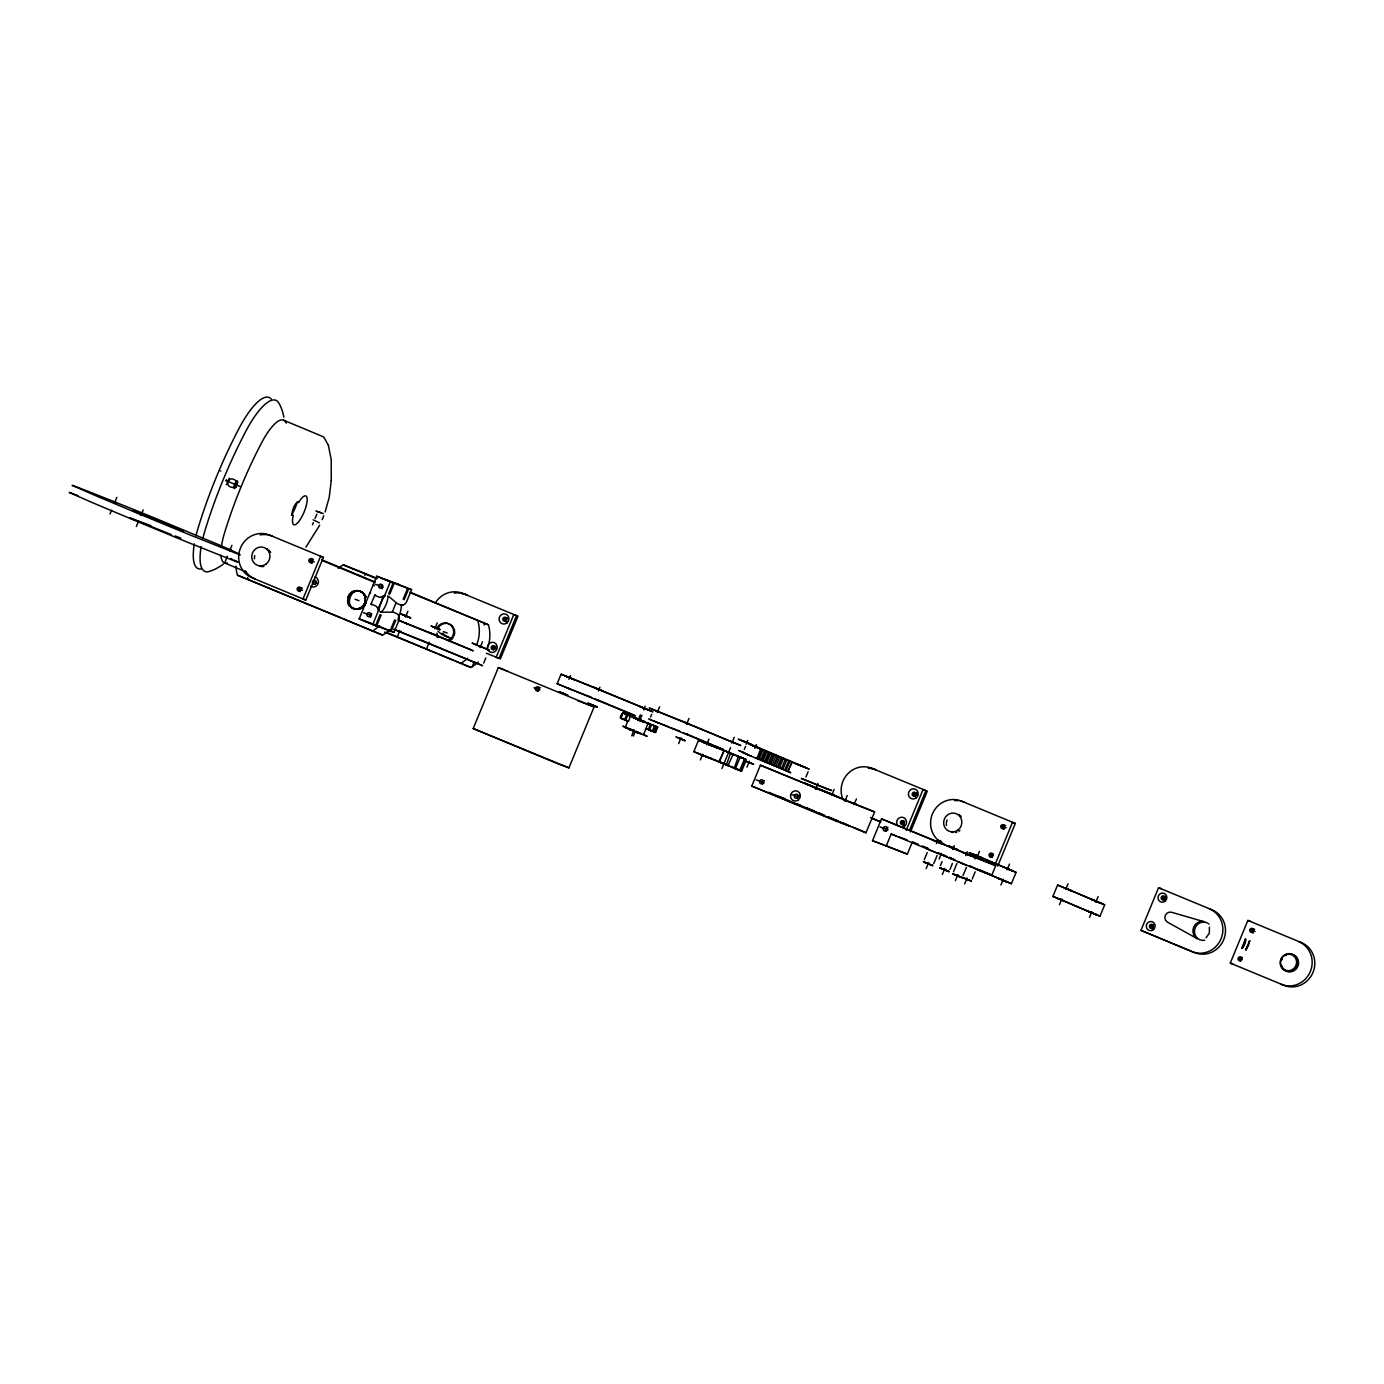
<?xml version="1.0" encoding="UTF-8"?>
<svg xmlns="http://www.w3.org/2000/svg" width="1384" height="1384" viewBox="0 0 1384 1384"><rect width="100%" height="100%" fill="white"/><g stroke="black" fill="none" stroke-linecap="round" stroke-linejoin="round"><path stroke-width="1.5" d="M331.26 480.456L331.243 459.851L328.354 445.129M331.26 480.369L329.254 497.254L325.136 511.959M946.293 823.186L947.037 819.985M254.639 555.52L254.448 558.807M366.103 602.144L365.307 604.272A9.238 8.823 -69.9 0 0 366.154 601.936M323.718 515.799L322.178 519.623M110.011 513.983L111.533 510.281M114.578 502.911L116.861 497.375M136.341 526.508L138.625 520.972M140.909 515.436L143.192 509.9M225.073 561.904L227.357 556.368M229.64 550.832L231.924 545.313M312.455 524.796L313.338 522.65M315.102 518.377L316.867 514.121M305.812 600.068L323.406 557.371L269.655 535.124A23.078 22.058 -69.9 0 0 240.487 547.977A23.078 22.058 -69.9 0 0 252.061 577.803L305.812 600.068L302.975 599.03L320.569 556.333L323.406 557.371M347.782 600.033L350.809 592.681M364.943 575.415L365.67 573.651L376.777 578.27M365.151 621.278L376.621 626L380.911 615.586A5.19 4.965 -69.9 0 0 381.084 615.084L380.046 614.704L375.548 625.62L359.148 618.925L376.742 576.246L398.004 584.031M371.431 604.808A5.38 1.592 -67.4 0 1 371.12 604.029L374.718 595.276A5.38 1.592 -67.4 0 1 375.514 594.912M376.742 576.246L393.142 582.941L388.696 593.736L389.683 594.22A5.19 4.965 -69.9 0 0 389.925 593.736L394.215 583.321L407.675 588.252L403.384 598.667A5.19 4.965 -69.9 0 1 403.159 599.151L404.249 599.549M387.728 595.881A9.238 2.716 -67.4 0 1 385.634 605.535A9.238 2.716 -67.4 0 1 380.323 612.143L391.585 612.195A5.38 1.592 -67.4 0 0 392.381 611.832L395.98 603.061A5.38 1.592 -67.4 0 0 395.668 602.299L388.714 596.348M395.599 620.534L391.153 631.329L393.99 632.367L398.973 620.222A5.622 5.38 -69.9 0 0 399.319 617.939A5.692 5.432 -69.9 0 0 398.851 615.966A5.605 5.346 -69.9 0 0 398.038 614.669M404.284 599.445L408.747 588.65L411.567 589.688L406.567 601.832A5.622 5.38 -69.9 0 1 403.505 604.756M397.519 636.38L399.924 630.585M405.46 617.126L407.882 611.261M426.86 648.093L429.248 642.28M434.801 628.82L437.223 622.956M484.089 625.049L484.815 623.284L488.431 624.789A35.915 34.323 -69.9 0 1 487.064 649.217L489.054 650.065M472.117 666.95L473.709 663.074M480.092 647.608L482.48 641.813M483.691 663.109L485.836 657.884M556.593 763.259L473.207 728.538L498.327 667.59L503.43 669.475M565.329 687.121L557.164 683.679L561.074 674.198L599.116 689.37M568.98 679.319L570.537 675.548M598.372 690.979L599.912 687.208M557.458 763.605L568.928 767.861L594.099 706.913L498.327 667.59M627.367 714.715C622.713 706.964 617.662 723.538 621.935 714.455M622.679 718.971L620.655 718.123L622.8 712.898L629.928 715.874L626.952 714.369M621.087 718.313L622.8 712.898M627.731 721.081L624.738 719.905L626.641 714.507M633.093 730.89L625.17 727.569L627.488 721.86M630.36 716.116L628.509 721.462L620.655 718.123M631.727 735.804L634.08 730.112M637.989 720.631L640.325 714.94M643.56 709.871L645.1 706.117M633.353 736.046L634.91 732.257M639.598 720.874L641.951 715.182M650.584 716.998L651.656 714.386M633.751 731.011C634.426 730.752 633.111 731.686 643.525 734.817L647.971 723.399L644.408 722.258M651.535 724.87L650.342 724.386L648.196 729.61L649.373 730.077L651.535 724.87L648.525 723.624M657.262 712.535L659.649 706.74M657.694 727.188L651.518 724.611L657.694 727.188L655.635 732.465L650.238 730.268L653.456 731.444L655.601 726.237L654.494 725.804M654.649 725.856C660.601 726.859 649.079 738.969 655.566 726.341M678.627 743.571L681.049 737.707M686.602 724.23L688.99 718.434M695.616 752.498L693.817 751.685L698.487 740.284L711.428 745.388M700.373 759.92L702.726 754.228M706.636 744.748L708.989 739.056M718.867 761.944L723.988 750.733L719.299 762.117L707.916 757.584M731.859 743.087L734.247 737.291M721.946 768.518L730.544 747.637M732.897 767.255L726.341 765.023L730.423 753.38M731.825 767.22L727.984 765.611L733.036 754.453M738.381 756.529L734.247 768.241L735.423 768.708L740.111 757.325L737.257 756.166M746.166 744.246L747.723 740.475M744.246 749.557L745.543 746.391M737.205 769.175L735.544 768.501L740.405 770.663L745.094 759.28L743.243 758.328L746.287 759.66L741.686 771.096L739.783 770.421L744.471 759.038L736.599 755.56L738.226 756.183M746.979 767.134L749.401 761.269M754.851 748.329L756.408 744.557M756.806 758.536L760.716 749.055L788.69 760.664L784.693 770.144L751.823 756.442M757.827 758.934L761.736 749.453M759.003 759.453L762.913 749.955M760.681 760.145L764.591 750.647M761.875 760.594L765.784 751.114M751.789 786.06L760.387 765.196L874.636 811.924L865.934 832.787L751.789 786.06L837.493 821.75M762.895 761.044L766.805 751.564M764.556 761.736L768.466 752.256M765.906 762.273L769.815 752.775M766.753 762.653L770.663 753.156M768.397 763.328L772.307 753.847M769.885 763.916L773.794 754.436M770.559 764.227L774.469 754.747M772.168 764.902L776.078 755.404M773.794 765.542L777.704 756.062M774.279 765.767L778.189 756.287M775.853 766.425L779.763 756.944M777.6 767.134L781.51 757.654M777.894 767.29L781.804 757.792M779.417 767.93L783.327 758.432M781.372 768.743L785.282 759.262M782.825 769.348L786.735 759.868M789.399 768.38L788.101 771.545L786.06 770.715L789.97 761.235L788.69 760.664M788.482 771.718L790.818 772.739L787.825 771.459L792.011 762.065L790.056 766.805M805.955 776.943L808.118 771.736M815.539 789.416L817.979 783.5M831.697 795.333L834.137 789.416M844.88 801.198L847.233 795.506M854.101 804.571L856.454 798.897M918.37 844.292L912.419 841.818L907.35 854.153L872.508 840.711L881.504 818.878L995.753 865.606L991.844 875.12L989.56 874.031M886.089 846.351L891.158 834.033L896.486 835.971M906.226 830.331L923.024 789.589L925.861 790.627L909.876 829.431M910.482 831.888L927.28 791.146L872.11 768.38A23.078 22.058 -69.9 0 0 847.7 773.881A23.078 22.058 -69.9 0 0 842.856 799.225M924.252 859.741L927.211 852.544M926.156 868.564L928.647 862.543M936.466 843.565L938.041 839.725M933.733 863.651L937.124 855.433M939.13 859.032L941.466 853.34M940.411 865.657L942.106 861.557M942.314 874.48L944.805 868.46M952.624 849.499L954.199 845.659M949.891 869.567L952.434 863.408M953.507 871.747L956.898 863.529M955.427 880.587L957.901 874.55M965.738 855.572L967.329 851.731M962.987 875.657L966.378 867.439M964.648 883.961L967.105 877.94M974.959 858.962L976.533 855.104M977.139 857.042L979.491 851.35M972.208 879.03L975.166 871.851M994.871 865.052L1012.465 822.373L1015.302 823.411L997.708 866.09M1000.926 884.964L1003.262 879.273M1007.171 869.792L1009.524 864.1M1011.306 883.719L1003.314 880.328L1011.358 883.736L1016.115 872.37L1008.625 869.204M1091.578 912.8L1052.895 896.434L1057.584 885.033L1065.749 888.338M1059.469 904.686L1061.822 898.994M1065.732 889.497L1068.067 883.805M1089.519 917.436L1091.855 911.745M1095.765 902.264L1098.118 896.572M1099.986 916.191L1104.691 904.825L1094.848 900.828M1209.495 908.907A23.078 22.058 -69.9 0 1 1221.069 938.733A23.078 22.058 -69.9 0 1 1191.901 951.604L1140.97 930.377L1158.564 887.698L1161.193 888.666M1247.866 920.429L1301.41 942.591A23.078 22.058 -69.9 0 1 1311.876 951.984L1312.309 952.78A23.078 22.058 -69.9 0 1 1308.849 979.094A23.078 22.058 -69.9 0 1 1283.816 985.287L1230.272 963.108L1247.866 920.429L1250.496 921.381M1242.503 947.988L1245.6 938.802L1241.604 948.507L1242.503 947.988A5.38 1.592 -67.4 0 0 1245.877 939.805L1245.877 939.805M1245.894 949.389L1249.89 940.584L1245.894 950.289L1245.894 949.389A5.38 1.592 -67.4 0 0 1249.077 942.885M319.652 525.245L305.95 547.095M363.283 606.919L361.483 608.233M1206.018 937.798L1209.322 933.283L1209.426 927.176M320.655 512.634L315.881 511.077M323.216 513.568L316.677 511.284M1249.268 941.224L1249.337 941.189A5.38 1.592 -67.4 0 1 1249.25 941.829M360.636 608.631C340.568 614.375 350.827 579.273 364.701 594.566M630.672 716.255L632.384 717.293M625.153 727.552L625.758 727.482M626.052 727.361L622.869 726.185L624.547 726.963M970.859 855.364L977.018 857.838M955.202 874.792L952.676 873.823L957.728 875.864M635.014 717.863L638.266 719.144M638.007 719.455L643.698 721.964M703.868 742.447L702.051 741.755L707.38 744.073M711.999 745.855L707.881 744.229M631.45 729.766L627.661 728.019M718.919 761.719L715.874 760.248M557.164 683.679L562.925 686.118M874.532 811.924L845.105 800.471M995.719 865.64L966.205 854.17M991.74 875.103L975.876 869.169M644.269 708.366L652.729 711.791M631.813 714.248L635.464 715.874L565.572 687.225M631.969 716.428L640.342 719.801M720.631 748.917L724.299 750.422M568.928 767.861L473.207 728.538M489.002 650.048L472.048 643.041L482.411 647.314L480.058 646.484M738.381 756.235L733.624 754.297M693.817 751.668L712.085 758.847M1052.913 896.417L1055.352 897.351M624.495 719.732L626.035 720.216M401.204 614.046L410.65 617.939L406.342 616.139M675.842 736.876L677.814 737.741M240.176 554.949L188.518 534.345A175.318 2.145 22.4 0 1 94.285 495.091L72.124 485.351L78.957 487.791A175.335 2.145 22.4 0 1 151.635 516.786L218.62 544.691A175.335 2.145 22.4 0 1 239.553 554.206M740.751 757.446L743.502 758.432M736.184 768.795L738.087 769.521M938.075 842.268L932.401 839.984L941.881 843.894M947.313 870.968L949.043 871.626L943.49 869.36L949.026 871.626M1016.064 872.352L1007.933 869.066M977.796 869.515C973.731 867.526 978.747 870 976.689 869.014M652.694 711.757L644.771 708.435M710.978 745.094L719.767 748.623M706.29 756.477L707.414 756.91M641.917 721.202L643.352 721.721L640.861 720.649M705.044 756.356L707.311 757.238L701.48 754.764M740.821 757.463L739.091 756.806M674.354 729.057L670.79 727.724M589.722 703.972L587.75 703.107L597.196 707.016L591.072 704.543M746.737 761.425L745.37 760.975L748.398 762.152M963.299 863.841L967.191 865.381M930.256 864.619L932.885 865.709L925.792 862.716M941.95 868.65L943.957 869.498L939.892 867.889L942.089 868.823M814.692 787.721L816.214 788.344M830.296 793.378L834.068 794.935L803.793 782.756L820.193 789.797M845.676 800.402L843.392 799.468L847.164 801.025L846.316 800.661M401.222 614.063L402.83 614.773L401.983 614.409M676.62 737.239L676.932 737.274M1104.588 904.807L1096.976 901.728L1101.145 903.371L1097.996 902.005M727.534 752.014L733.572 754.436L731.029 753.64M652.002 724.905L649.113 723.867M419.854 639.685L396.966 630.481M620.395 717.898L625.62 720.13M142.898 515.35L139.421 513.897L140.493 514.329M941.708 843.842L938.56 842.458M685.218 722.413L715.372 734.939M628.457 715.286L626.883 714.68L629.08 715.338M678.177 737.897L685.305 740.769L683.194 739.956M624.738 719.905L626.658 720.614M406.083 615.984L404.042 615.223L405.408 615.759M431.064 626L434.559 627.385M432.915 626.675L439.991 629.634L435.493 627.765M480.3 646.484L478.639 645.774L481.234 646.968M1008.746 869.204L969.042 852.596L977.658 856.073M403.332 614.98L405.235 615.69M436.929 628.388L433.382 626.917L435.614 627.904M678.073 719.507L674.7 718.227M586.072 695.235L582.699 693.955M814.173 787.479L815.505 787.998M707.207 757.204L705.425 756.408M637.055 732.396L638.664 733.122L636.692 732.361M728.711 765.594L727.984 765.611M929.356 864.221L923.474 861.834L925.533 862.734M593.961 706.878L577.682 700.667M678.731 719.732L685.495 722.413M586.729 695.443L590.293 696.844M674.821 729.212L675.963 729.645M373.023 585.242L374.441 585.761M71.535 493.206L69.235 492.444L91.361 502.202A175.318 2.145 22.4 0 0 185.594 541.455L237.235 562.06A175.335 2.145 22.4 0 0 236.629 561.316M626.987 714.732L627.99 715.113L625.378 720.026M469.885 649.338L473.155 650.826L402.45 621.9M503.447 618.717L506.648 619.911M382.745 578.598L394.215 583.321M398.332 584.308L397.26 583.927L411.567 589.688M338.215 568.288A35.915 34.323 -69.9 0 1 343.336 564.88L365.67 573.651M393.142 582.941L390.305 581.903L385.306 594.03A5.622 5.38 -69.9 0 1 382.243 596.971M410.615 592.888L488.431 624.789M309.428 560.105L314.255 561.869M375.272 584.238L383.247 587.162M912.731 793.672L917.557 795.437M1001.324 826.127L1006.151 827.892M312.94 581.661L316.936 583.131M491.718 647.176L496.527 648.94M355.082 599.272L358.923 600.673M443.399 631.623L447.222 633.024M150.873 525.661L129.767 517.927L171.253 534.553M1161.712 897.386L1166.47 899.116M1250.306 929.84L1255.063 931.588M175.093 535.954L180.854 538.065M395.634 620.43L394.561 620.032A5.19 4.965 -69.9 0 1 394.371 620.534L390.08 630.948L376.621 626M297.716 588.563L302.525 590.328M363.542 612.697L371.517 615.603M703.487 742.291L702.051 741.755L704.283 742.741M636.484 718.521L635.031 717.881L636.865 718.677M504.814 670.202L507.928 671.344M359.148 618.925L380.41 626.71M380.738 626.987L379.666 626.606L393.99 632.367M236.007 566.039A35.915 34.323 -69.9 0 0 237.442 575.19L340.499 617.593M375.548 625.62L372.728 624.582L377.711 612.437A5.692 5.432 -69.9 0 0 377.59 608.164A5.605 5.346 -69.9 0 0 376.777 606.884M534.103 687.675L539.846 689.768M901.019 822.131L904.219 823.307M989.595 854.585L992.812 855.762M237.442 575.19L382.538 635.1A35.915 34.323 -69.9 0 0 389.994 629.651M384.614 632.073L470.837 667.469A35.915 34.323 -69.9 0 0 478.31 662.019M723.123 763.224L720.58 762.221L721.583 762.757M629.824 729.524L628.734 729.022L630.516 729.714M731.876 766.909L739.783 770.421M756.183 779.832L764.158 782.756M791.406 794.433L799.243 797.305M879.999 826.905L887.974 829.829M1149.983 925.844L1153.149 927.003M1238.576 958.299L1241.742 959.458M899.133 836.957L907.108 839.88M1140.97 930.377L1194.513 952.555A23.078 22.058 -69.9 0 0 1223.681 939.701A23.078 22.058 -69.9 0 0 1212.107 909.876L1158.564 887.698M1230.272 963.108L1232.902 964.077M849.707 826.179L839.171 822.234M872.508 840.711L883.13 844.603M884.912 845.243L907.35 854.153M973.16 854.257L982.502 858.149L980.599 857.302M1055.698 897.489L1064.936 901.33L1062.67 900.327M1088.724 911.624L1086.526 910.655L1096.439 914.737L1088.256 911.416M955.444 860.294L955.064 860.139M734.039 742.758L732.62 742.187L733.97 742.706M711.618 745.734L710.874 745.336M723.988 750.457L728.33 752.463M635.637 718.607L633.439 717.639L636.536 718.867M401.239 632.384L399.889 631.779M560.382 692.277C555.728 690.201 565.156 694.232 561.42 692.64M475.819 662.936L474.297 662.261M639.91 733.226L638.474 732.655M638.284 732.984L637.228 732.568M1065.594 901.693L1066.407 901.987L1065.507 901.659M1007.033 881.989L1007.863 882.283L1004.403 880.916M926.156 862.941L927.142 863.408M952.676 873.823L954.787 874.636M958.697 876.366L967.087 879.307M72.262 493.465L74.961 494.486M716.843 747.481L717.673 747.793M686.62 723.036L688.886 723.953L687.727 723.486M558.825 691.55L559.499 691.81M561.212 692.571L562.631 693.124M928.18 849.101L929.425 849.811M115.322 502.323C116.671 502.807 110.114 500.178 116.481 502.755M926.986 848.392C923.664 847.164 929.771 849.447 927.228 848.478M405.547 623.111L408.124 624.097L403.747 622.367M751.339 763.328L747.862 761.927M946.362 870.519L944.857 869.931L946.414 870.536M656.812 711.134L655.895 710.719L659.58 712.258L649.2 707.985L674.164 718.019M731.894 741.893L740.803 745.526L730.475 741.27L732.153 741.945M755.664 757.982L755.387 757.878M678.921 730.908L680.011 731.427M686.914 734.264L687.848 734.61L685.737 733.797M643.283 721.323L654.303 725.873M397.9 630.983L399.18 631.554L398.263 631.121M1091.751 899.462L1095.523 900.967M697.934 753.346L701.74 755.007L699.335 753.899M723.296 763.293L725.96 764.366M927.332 863.356L930.29 864.706M932.332 865.519L931.519 865.19M970.807 880.899C956.707 875.103 980.824 884.895 967.26 879.376M433.503 626.9L431.341 626.035M655.601 726.237C653.3 725.666 653.006 733.849 650.324 730.389M421.099 640.117L424.075 641.294M646.051 735.821L647.349 736.219M830.954 793.672L831.767 794.018M843.427 799.502L844.361 799.848M965.824 878.84L964.665 878.321L966.724 879.117M728.936 752.273L724.126 750.578M563.029 693.28L567.89 695.304L566.039 694.612M646.657 728.884L652.348 731.011M474.954 662.59L475.266 662.677M719.49 761.927L721.151 762.705M646.259 735.907L645.1 735.44M976.706 869.117L977.588 869.446L962.295 863.651M999.334 878.719L998.02 878.2L1002.985 880.345M968.419 879.895L968.281 879.809M228.81 549.604L231.474 550.694M136.791 521.128C142.414 523.377 137.033 521.336 137.604 521.457M738.572 769.885L741.668 771.078M1098.481 915.654L1099.951 916.173L1094.208 913.769M954.112 859.775L952.763 858.772M657.59 722.569L658.507 722.915L656.414 722.102M569.481 688.799L570.416 689.146L566.039 687.416M817.494 788.828L815.695 788.084L817.304 788.793M855.226 803.914C859.256 805.661 851.073 802.149 853.928 803.429M738.675 769.764L739.471 770.144L736.305 768.847M629.461 729.282L630.948 729.991M407.692 616.71L406.152 616.07L407.519 616.659M582.162 693.747L579.671 692.761M625.308 713.85L631.433 716.272M637.782 719.507L633.422 717.656L634.823 718.175M1069.728 889.981L1071.095 890.604L1065.057 888.182M1092.685 899.929L1091.197 899.271L1095.107 900.949M681.464 739.212L682.45 739.61L680.461 738.848M973.021 854.257L976.568 855.762M624.34 719.403L623.406 719.04L626.9 720.528M652.487 731.081L653.819 731.807M709.802 757.827L711.739 758.605M720.268 762.324L719.265 761.892L720.77 762.532M733.676 767.912L736.167 768.933M1087.305 910.931L1086.682 910.741M937.176 853.08L935.844 852.561M952.106 858.997L953.957 859.706M998.712 878.477L1003.002 880.207M932.089 865.415L930.775 864.896M957.053 875.588C952.503 873.736 963.316 878.2 957.641 875.899M481.874 647.124L481.026 646.778M715.078 746.651L714.144 746.287L716.082 747.135M710.563 745.319L716.134 747.256M742.948 758.207L741.582 757.602M750.561 762.999L753.674 764.349L751.547 763.414M647.989 723.071L649.874 723.884L648.006 723.088M643.871 721.566L640.048 719.87M139.646 522.339L139.005 522.079M588.788 703.505L589.878 704.041M473.259 661.881L399.44 631.658M696.238 752.758L699.577 753.986M953.057 859.36L948.94 857.717M1007.587 882.144L1006.047 881.591M627.281 701.169L598.649 689.232M669.077 727.033L659.009 722.984M742.793 758.138L740.059 756.979M747.412 761.754L749.055 762.376M751.927 763.57L753.138 764.089M654.199 725.683L652.123 724.974M683.783 740.198L684.526 740.423M457.152 655.099L440.769 648.283M707.138 756.927L711.445 758.64M719.905 762.359L726.341 765.023M626.018 727.361L627.246 727.846M951.638 858.807L954.147 859.568M929.356 864.273L930.463 864.654M960.012 876.781L962.139 877.716L960.133 876.833M438.14 628.942L439.974 629.634L437.413 628.647M677.053 730.077L678.887 730.804M598.026 700.183L599.22 700.65L597.542 699.993M712.604 746.201L723.555 750.561M978.125 856.264L981.066 857.596M681.153 739.039L682.156 739.454M564.257 693.851L561.679 692.727L564.845 694.041M566.523 694.803L563.721 693.626M595.362 706.307L597.196 707.016L594.999 706.169M646.363 728.78L650.411 730.337M429.144 643.508L427.621 642.868L430.683 644.114L429.559 643.681M1064.521 901.261L1063.621 900.898M971.966 866.989L975.028 868.235M941.293 868.373L939.667 867.751L941.691 868.547M596.227 688.246L594.238 687.467L598.217 689.042M643.473 707.899L569.672 677.814M402.882 614.686L405.789 615.915M578.979 692.484L567.838 688.142M703.747 742.395L704.698 742.914M716.774 747.464L715.528 746.841M725.303 750.976L726.271 751.374M429.611 632.626L407.675 623.89M738.935 756.858L740.111 757.325M746.322 759.678L743.952 758.795M1067.168 888.926L1093.498 900.154M636.709 718.521L637.695 718.902M1010.043 869.809L1012.552 870.899L1009.057 869.394M564.378 693.886L563.513 693.488M393.921 629.253L400.045 631.848M630.412 729.662L631.381 730.06M974.665 868.079L973.385 867.578M635.844 731.894L636.848 732.43M951.137 858.599L949.51 857.942M994.819 876.764L1004.057 880.587M947.261 870.951L945.203 870.069M925.533 862.613L923.439 861.799L926.052 862.959M601.452 690.512L603.666 691.36L599.013 689.509M646.726 709.369L648.923 710.217L646.017 708.954M229.831 549.967L231.007 550.503M708.383 744.436L709.784 744.99L708.089 744.177M732.603 754.211L734.921 755.145M1068.932 889.774L1066.718 888.736M748 761.944L749.834 762.792M979.37 856.921L980.287 857.284L978.592 856.454M643.318 721.825L641.64 721.151M1010.32 870.034L1008.746 869.394M679.527 738.364L680.444 738.745M591.193 704.473L592.629 705.062M428.244 643.127L433.849 645.325M632.298 730.008L633.82 730.752M1005.684 881.452L1003.936 880.587L1004.715 881.054M941.535 868.477L942.556 868.893M943.127 869.169L944.148 869.636M929.131 864.187L928.439 863.841M965.548 878.684L966.378 879.065M743.537 741.357L742.083 740.699L748.692 743.312M753.623 745.959L750.664 744.8L755.318 746.651M800.073 765.438L795.921 763.657L809.173 769.106L748 743.087M408.09 616.935L410.633 617.939L409.197 617.299M740.232 757.117L741.893 757.792M728.468 752.412L730.89 753.398M432.379 633.647L437.448 635.81L429.386 632.523M975.218 855.07L976.187 855.468M637.609 718.867L639.322 719.576M642.297 720.943L639.131 719.49M640.688 720.701L639.235 720.112M590.086 704.127L591.902 704.854M424.577 641.484L426.704 642.366M721.41 762.809L726.202 764.781M1093.775 913.699L1091.838 912.921M704.646 756.2L702.224 755.266M724.957 764.141L726.289 764.816M951.535 858.288L949.164 857.319M631.208 730.112L633.024 730.717M958.403 876.21L959.717 876.66M748.415 743.26L751.495 744.575L747.585 742.914M789.97 761.235L792.011 762.065M686.274 722.846L686.706 723.019M645.947 709.058L644.702 708.539M403.972 615.136L405.702 615.863M433.434 626.952L435.112 627.609L434.057 627.263M1067.964 889.376L1065.991 888.58M655.549 721.756L654.615 721.375M684.872 733.451L683.194 732.759M726.531 751.477L728.278 752.187M704.958 742.897L705.996 743.312M730.319 753.156L731.392 753.328M846.057 800.592L760.387 765.196M230.194 550.123L228.343 549.396M596.781 699.681L594.445 698.73M636.311 718.763L637.713 719.334M678.627 737.966L680.063 738.589M1059.4 899.029L1060.455 899.6M1089.45 911.796L1090.817 912.35M946.777 856.834L940.705 854.343M932.055 851.004L934.927 852.181M630.118 729.005L632.004 729.766M957.987 876.037L957.174 875.743M745.872 742.205L738.26 739.143L746.72 742.551M756.096 747.118L760.127 748.692L754.436 746.478M801.007 765.681L805.384 767.549L802.27 766.2M568.893 677.347L561.177 674.268M570.537 678.16L574.325 679.665L569.308 677.52M744.177 752.723L743.243 752.342M1095.869 901.122L1094.502 900.69M1097.685 902.005L1096.595 901.416M705.546 743.26L707.622 743.986M229.64 549.88L231.837 550.815L230.834 550.382M978.886 856.713L977.398 856.108M1006.22 868.218L1007.275 868.65M1008.919 869.481L1007.448 868.858M591.919 704.889L593.684 705.529M650.169 730.077L651.068 730.458M648.594 729.662L649.373 730.077M1060.421 899.462L1061.787 900.154M1092.997 913.388L1091.353 912.713M632.696 730.06L634.443 730.873M634.27 730.804L633.249 730.285M944.649 869.879L942.694 869.031M943.594 869.446L945.531 870.242M755.681 746.928L760.716 749.055M732.43 742.118L657.383 711.324M1095.799 901.088L1093.031 900.067M1096.041 901.33L1097.322 901.918M654.148 721.168L723.555 749.626L721.168 748.606M706.895 743.831L708.331 744.471M116.048 502.565L113.332 501.475M953.265 847.787L948.559 845.901L954.718 848.375M966.361 853.876L961.69 852.008L971.135 855.9L881.504 818.878M628.025 714.94L623.25 713.106M637.522 719.265L638.439 719.628M227.114 557.233L226.63 557.025M941.466 854.222L938.421 852.976M949.735 857.561L950.22 857.872M961.292 863.01L963.229 863.806M1002.587 880.034L974.924 868.668M1004.04 880.829L1002.137 880.034M635.671 731.531L638.803 732.69M966.101 878.857L967.624 879.497M956.88 875.484L958.818 876.28M799.952 765.438L801.111 765.923M732.101 741.824L733.26 742.308M643.162 707.968L644.338 708.452M569.256 677.693L564.897 675.79L568.392 677.278M742.776 752.152L741.876 751.789M751.356 756.252L742.983 752.723L746.685 754.055L745.716 753.553M750.526 755.958L751.685 756.442M480.975 646.622L487.064 649.165M406.498 616.157L405.893 616.001M1096.872 901.486L1098.896 902.385M1095.211 900.794L1057.739 885.12M1095.419 901.122L1096.388 901.52M715.303 746.011L720.286 748.069M652.85 720.701L654.027 721.185M728.174 752.291L729.022 752.74M978.298 856.281L975.53 855.329M1006.618 868.339L980.131 857.042M631.64 714.075L616.953 707.985M1006.825 868.668L1007.794 869.066M564.759 686.931L565.918 687.416M953.074 847.838L958.039 849.811L955.168 848.565M115.131 502.184L113.748 501.665M469.885 649.269L436.79 635.429M403.626 622.385L397.727 619.928M637.453 719.421L638.976 719.853M141.462 514.71L139.801 514.087M1060.836 899.756L1062.22 900.188M1089.796 911.883L1082.08 908.665M137.102 521.284L139.455 522.218M701.273 754.868L702.934 755.37M941.795 854.361L937.816 853.149M942.366 854.603L944.338 855.416M474.452 662.244L482.601 665.721L457.706 655.324M962.745 863.616L891.158 834.033M637.211 732.032L635.827 731.34L638.508 732.447M927.436 863.529L928.474 863.858M801.44 765.854L802.443 766.217M754.816 746.582L743.865 741.495M598.58 689.336L596.919 688.644M627.817 701.394L646.311 709.023M643.404 708.002L639.494 706.342L641.432 707.189M1065.161 888.217L1064.123 887.801M713.106 745.111L687.191 734.229M821.023 790.126L838.877 797.288L832.649 794.554M653.006 720.701L648.577 718.919M713.885 746.322L716.549 747.36M729.005 752.481L730.492 753.104M1009.68 869.602L1008.175 869.014M641.138 720.32L638.941 719.559M642.799 720.856L644.736 721.704M638.803 719.784L640.706 720.58M1098.204 915.395L1092.062 912.869M1090.505 912.367L1089.467 911.935M624.789 719.593L625.689 719.974M725.026 764.176L721.566 762.878M728.641 765.56L726.064 764.591M737.482 769.487L736.582 769.106M943.819 855.208L944.718 855.572M702.761 755.283L704.248 755.906M970.997 866.592L970.046 866.194M932.66 851.264L930.705 850.433M283.547 420.165L323.683 436.946L328.389 445.216M225.955 480.611L240.332 486.597M313.147 519.813L319.393 522.841M1015.302 823.411L961.551 801.146A23.078 22.058 -69.9 0 0 932.384 814.017A23.078 22.058 -69.9 0 0 943.957 843.842M410.062 592.144L483.397 622.765M343.336 564.88L376.967 578.875M321.763 559.776L375.41 582.128M322.299 560.537L373.749 581.955M715.77 735.25L730.717 741.392M395.98 603.061L400.287 604.843A5 4.792 -69.9 0 0 401.516 605.085M374.718 595.276L379.026 597.058A5 4.792 -69.9 0 0 380.254 597.283M788.69 771.632L779.002 767.584M1067.6 889.099L1071.06 890.587L1069.97 890.085M434.247 627.35L432.656 626.675M392.381 611.832L396.672 613.614A5 4.792 -69.9 0 1 397.692 614.34M716.445 747.222L717.95 747.844M739.333 756.91L737.672 756.321M371.12 604.029L375.41 605.829A5 4.792 -69.9 0 1 376.431 606.538M451.962 638.785L445.216 636.121A23.078 22.058 -69.9 0 1 437.932 631.087M486.355 653.248L500.385 658.888L517.979 616.209L462.81 593.442A23.078 22.058 -69.9 0 0 435.32 602.974M616.434 707.778L610.396 705.234M431.721 633.509L430.113 632.834M641.052 720.286L642.799 721.012M637.315 719.317L635.896 718.728M402.381 621.814L399.197 620.464M870.519 817.511L880.847 821.888M872.145 818.411L879.982 821.663M1064.504 901.14L1062.479 900.309M1059.936 899.392L1058.224 898.666M593.13 705.304L594.047 705.684M622.713 718.884L625.326 719.974M922.315 845.935L928.249 848.409M946.985 856.523L946.466 856.194M735.423 768.708L732.568 767.532M970.686 866.471L969.475 865.952M700.339 754.47L698.539 753.726M961.482 863.08L957.814 861.523L959.147 862.111M639.149 732.845L641.173 733.555M224.122 562.752L246.404 572.042M386.759 632.436L437.206 653.456M438.901 654.165L454.021 660.462M455.717 661.171L460.751 663.265M462.429 663.974L470.837 667.469M778.967 796.319L784.884 798.776M796.7 803.706L800.644 805.35M806.561 807.806L814.449 811.093M818.394 812.737L824.31 815.211M828.255 816.854L838.116 820.954M842.06 822.598L847.977 825.072M768.795 792.288L823.999 815.297M827.943 816.941L847.665 825.141M342.177 618.302L382.538 635.1M798.827 764.919L795.61 763.622M741.063 751.443L739.627 750.837M749.661 755.543L746.806 754.315L748.139 754.903M853.772 803.36L853.149 803.101M977.485 858.028L980.339 859.274L971.049 855.468M747.118 761.719L745.993 761.235M401.568 621.468L399.682 620.672M1081.423 908.406L1075.109 905.724M979.578 869.792L982.207 870.899M994.144 876.487L985.149 872.681M713.054 759.141L715.078 760.006M396.291 630.447L393.817 629.409M852.855 827.096L854.672 827.857M609.41 704.837L600.518 701.065M1066.147 901.78L1071.891 904.34M1007.31 882.023L1005.044 881.054M855.554 828.22L861.592 830.781M848.669 825.573L850.381 826.3M964.008 878.131L964.977 878.494M778.016 767.168L762.705 760.543M784.693 770.144L786.06 770.715M651.034 719.87L649.615 719.265M983.038 871.245L989.076 873.823M949.562 857.596L951.102 858.253M1000.148 879.151L998.729 878.563M930.619 850.399L929.027 849.724M440.856 648.3L434.732 645.705M795.16 763.432L791.734 761.978M738.554 750.457L745.44 753.432M980.668 857.319L982.156 857.976M736.513 755.837L734.973 755.18M591.677 697.571L591.366 697.432M1094.536 913.907L1096.422 914.72L1095.315 914.236M950.773 858.115L953.922 859.464M726.981 764.989L728.52 765.646M642.903 734.298L643.941 734.731M963.627 877.958L962.659 877.543M643.352 721.254L644.719 721.842L643.837 721.462M978.661 869.792L984.733 872.491M566.419 694.664L567.111 694.958M732.984 767.636L734.662 768.362M630.066 729.627L629.063 729.178M1074.641 905.534L1072.219 904.479M644.719 735.06L645.757 735.51M756.494 757.775L759.055 758.882M732.43 753.917L733.382 754.349M730.147 753.259L729.23 752.861M700.304 741.115L698.539 740.319M591.314 697.415L590.83 697.19M929.166 849.517L925.723 847.977L927.851 848.946M706.186 756.719L706.964 757.065M862.18 831.04L866.038 832.787M653.456 731.444L655.618 732.447M1003.054 867.024L1004.092 867.457L1002.794 866.903M1056.909 898.112L1057.947 898.562L1056.632 897.974M759.608 759.124L761.823 760.127M946.414 825.366L946.293 824.276M231.042 558.634A175.335 2.145 22.4 0 1 232.114 559.136M233.982 560.001A175.335 2.145 22.4 0 1 236.093 561.039M76.034 494.901A175.335 2.145 22.4 0 1 77.988 495.662M229.121 478.172A4.1 1.211 -67.4 0 1 228.222 481.788A4.1 1.211 -67.4 0 1 226.267 484.729M226.197 480.404A4.1 1.211 -67.4 0 1 226.543 479.677M220.506 471.044A7.18 2.111 -67.4 0 1 220.817 470.906M201.147 546.68A56.433 16.591 -67.4 0 0 208.915 571.54A175.335 51.554 -67.4 0 0 223.257 564.205M202.825 538.532A56.433 16.591 -67.4 0 1 205.213 529.795A175.335 51.554 -67.4 0 1 245.919 431.064A56.433 16.591 -67.4 0 1 278.547 402.64A175.335 51.554 -67.4 0 1 283.858 417.172M271.264 399.128A56.433 16.591 -67.4 0 0 239.121 428.227A175.335 51.554 -67.4 0 0 198.431 526.975A56.433 16.591 -67.4 0 0 196.026 535.694M201.285 568.911A56.433 16.591 -67.4 0 1 194.348 543.843M285.069 421.29A41.036 12.058 -67.4 0 0 261.749 442.534A159.939 47.021 -67.4 0 0 224.623 532.615A41.036 12.058 -67.4 0 0 221.371 546.801M227.322 562.959A41.036 12.058 -67.4 0 1 220.938 555.209M285.485 421.861A159.939 47.021 -67.4 0 1 286.246 423.123M297.283 501.648A15.639 4.602 -67.4 0 1 291.436 515.315M360.774 608.579A9.238 8.823 -69.9 0 1 349.495 604.358A9.238 8.823 -69.9 0 1 353.128 592.3A9.238 8.823 -69.9 0 1 364.892 594.861M363.11 607.092A9.238 8.823 -69.9 0 1 361.605 608.164M379.441 625.776A35.915 34.323 -69.9 0 1 371.985 631.242M314.964 576.955A5.138 4.896 -69.9 0 1 317.49 578.754L318.424 581.332A5.138 4.896 -69.9 0 1 318.32 582.872L318.13 583.512A5.138 4.896 -69.9 0 1 317.836 584.186L317.403 584.878A5.138 4.896 -69.9 0 1 310.708 586.159M401.516 604.704A35.915 34.323 -69.9 0 1 398.125 618.285M247.995 579.066A35.915 34.323 -69.9 0 1 247.598 577.578M436.669 628.751A9.238 8.823 -69.9 0 1 451.184 625.568A9.238 8.823 -69.9 0 1 448.087 640.584M437.413 637.436A9.238 8.823 -69.9 0 1 436.565 635.792M437.655 629.114A9.238 8.823 -69.9 0 1 452.084 625.827M452.43 626.208A9.238 8.823 -69.9 0 1 453.364 627.471M454.056 628.872A9.238 8.823 -69.9 0 1 454.661 631.606M454.679 632.523A9.238 8.823 -69.9 0 1 453.952 635.913M453.208 637.332A9.238 8.823 -69.9 0 1 450.457 640.187M438.244 637.557A9.238 8.823 -69.9 0 1 436.929 633.042M477.878 620.914A35.915 34.323 -69.9 0 1 476.494 645.342M467.74 658.144A35.915 34.323 -69.9 0 1 460.284 663.593M348.751 605.673A15.639 14.947 -69.9 0 1 348.266 604.756M352.574 569.516A35.915 34.323 -69.9 0 1 353.906 568.737M507.219 621.97A2.059 1.955 -69.9 0 1 504.866 619.997A2.059 1.955 -69.9 0 1 507.288 617.973M493.604 649.788A2.059 1.955 -69.9 0 1 496.216 646.691M461.927 593.58A23.078 22.058 -69.9 0 1 467.065 594.999M449.471 637.678A23.078 22.058 -69.9 0 1 446.323 636.034M444.852 635.031A23.078 22.058 -69.9 0 1 444.143 634.477M443.468 633.889A23.078 22.058 -69.9 0 1 442.828 633.284M487.843 645.307A5.138 4.896 -69.9 0 1 496.026 643.941A5.138 4.896 -69.9 0 1 493.742 652.21A5.138 4.896 -69.9 0 1 487.376 646.968M461.391 593.217A23.078 22.058 -69.9 0 1 465.647 594.48M448.053 637.159A23.078 22.058 -69.9 0 1 445.665 635.983M444.904 635.516A23.078 22.058 -69.9 0 1 442.05 633.37M454.281 593.096A23.078 22.058 -69.9 0 1 460.509 593.061M312.178 563.288A2.059 1.955 -69.9 0 1 310.967 560.745A2.059 1.955 -69.9 0 1 313.459 559.396M300.207 591.643A2.059 1.955 -69.9 0 1 299.463 588.736A2.059 1.955 -69.9 0 1 302.352 588.183M262.008 534.674A23.078 22.058 -69.9 0 1 272.492 536.162M254.898 578.841A23.078 22.058 -69.9 0 1 250.279 576.194M249.57 575.64A23.078 22.058 -69.9 0 1 248.895 575.069M248.238 574.447A23.078 22.058 -69.9 0 1 247.615 573.824M247.009 573.149A23.078 22.058 -69.9 0 1 246.438 572.457M245.885 571.748A23.078 22.058 -69.9 0 1 245.366 571.004M260.244 534.933A23.078 22.058 -69.9 0 1 261.126 534.778M267.129 548.773A9.498 9.065 -69.9 0 1 267.614 549.067M268.946 550.105A9.498 9.065 -69.9 0 1 269.344 550.521M270.053 551.403A9.498 9.065 -69.9 0 1 270.659 552.389M263.86 566.437A9.498 9.065 -69.9 0 1 259.933 566.212M369.736 593.2A5.38 1.592 -67.4 0 1 370.531 592.836M382.209 596.954A5.605 5.346 -69.9 0 1 380.738 597.283M382.209 588.857A2.059 1.955 -69.9 0 1 382.693 585.346M370.289 617.143A2.059 1.955 -69.9 0 1 371.725 613.631M370.843 616.624A2.059 1.955 -69.9 0 1 371.587 614.461M379.303 610.967A9.238 2.716 -67.4 0 1 380.79 603.147A9.238 2.716 -67.4 0 1 385.236 595.76M382.884 595.777A9.238 2.716 -67.4 0 1 382.641 597.559M382.417 598.545A9.238 2.716 -67.4 0 1 379.977 604.86M379.718 605.344A9.238 2.716 -67.4 0 1 378.645 607.126M403.471 604.739A5.605 5.346 -69.9 0 1 402 605.085M538.289 691.36A2.059 1.955 -69.9 0 1 537.615 688.523A2.059 1.955 -69.9 0 1 540.4 687.848M914.893 796.527A2.059 1.955 -69.9 0 1 916.917 793.015M904.531 825.4A2.059 1.955 -69.9 0 1 902.437 823.463A2.059 1.955 -69.9 0 1 904.479 821.335M868.564 768.31A23.078 22.058 -69.9 0 1 876.366 769.937M897.662 825.556A5.138 4.896 -69.9 0 1 899.098 817.996A5.138 4.896 -69.9 0 1 906.122 820.21A5.138 4.896 -69.9 0 1 902.904 827.199M868.045 767.826A23.078 22.058 -69.9 0 1 874.947 769.418M1004.109 829.327A2.059 1.955 -69.9 0 1 1002.881 826.715A2.059 1.955 -69.9 0 1 1005.511 825.487M991.757 857.457A2.059 1.955 -69.9 0 1 993.055 853.79M960.133 800.921A23.078 22.058 -69.9 0 1 964.389 802.201M941.466 841.68A23.078 22.058 -69.9 0 1 940.134 840.486M954.804 800.609A23.078 22.058 -69.9 0 1 958.368 800.679M959.008 814.795A9.498 9.065 -69.9 0 1 959.96 815.401M960.409 815.764A9.498 9.065 -69.9 0 1 961.24 816.543M959.925 830.59A9.498 9.065 -69.9 0 1 958.974 831.248M956.863 832.199A9.498 9.065 -69.9 0 1 955.756 832.459M952.936 832.493A9.498 9.065 -69.9 0 1 951.829 832.234M762.636 784.157A2.059 1.955 -69.9 0 1 764.539 780.714M797.859 798.239A2.059 1.955 -69.9 0 1 799.398 795.471M885.968 831.005A2.301 2.214 -69.9 0 1 887.905 827.494M1163.944 900.327A2.059 1.955 -69.9 0 1 1163.39 897.559A2.059 1.955 -69.9 0 1 1166.072 896.832M1153.65 929.062A2.059 1.955 -69.9 0 1 1151.35 927.159A2.059 1.955 -69.9 0 1 1153.599 925.031M1204.651 940.255A9.238 8.823 -69.9 0 1 1194.582 929.823A9.238 8.823 -69.9 0 1 1207.678 923.093M1208.63 923.699A9.238 8.823 -69.9 0 1 1209.062 924.045M1288.487 954.233A8.979 8.581 -69.9 0 1 1298.209 959.994A8.979 8.581 -69.9 0 1 1293.729 970.911A8.979 8.581 -69.9 0 1 1282.795 968.125M1282.345 967.364A8.979 8.581 -69.9 0 1 1281.584 965.219M1282.068 959.683A8.979 8.581 -69.9 0 1 1282.414 958.939M1285.234 955.669A8.979 8.581 -69.9 0 1 1286.809 954.77M1253.195 933.076A2.059 1.955 -69.9 0 1 1251.793 930.411A2.059 1.955 -69.9 0 1 1254.579 929.252M1240.669 961.153A2.059 1.955 -69.9 0 1 1242.157 957.486M1298.78 941.639A23.078 22.058 -69.9 0 1 1310.354 971.464A23.078 22.058 -69.9 0 1 1281.203 984.318M237.183 483.829L236.024 486.372L233.515 487.41A7.041 6.211 -64.6 0 1 232.616 487.428A8.045 7.11 -64.3 0 1 229.346 486.303A7.076 6.245 -64.8 0 1 228.343 485.421L227.201 482.064A2.958 2.595 -66.3 0 1 227.703 480.75L230.782 478.968A6.92 6.124 -67.6 0 1 232.131 478.968A8.062 7.128 -68.2 0 1 235.315 480.334A6.868 6.072 -67.9 0 1 236.249 481.303L237.183 483.829M513.723 614.652L496.147 657.331L498.967 658.369L516.561 615.69L513.723 614.652M364.822 605.085L364.459 605.638A9.238 8.823 -69.9 0 0 364.874 605.033M826.092 788.69L801.301 778.448L831.646 790.524L826.11 788.69M1204.374 921.796L1171.608 912.281A5.38 5.155 -69.9 0 0 1167.525 922.176L1197.385 938.767A9.238 8.823 -69.9 0 1 1204.374 921.796M298.598 502.513L298.01 502.288A6.92 2.041 -67.4 0 0 293.443 507.997A6.92 2.041 -67.4 0 0 292.733 515.107L293.322 515.315A15.639 4.602 -67.4 0 0 297.889 522.598A15.639 4.602 -67.4 0 0 307.179 500.039A15.639 4.602 -67.4 0 0 298.598 502.513M155.735 519.26L132.691 510.817L183.795 530.954L155.735 519.26M1099.657 902.697L1101.11 903.337L1099.657 902.697M1011.635 870.484L1012.517 870.882L1011.635 870.484M569.758 688.834L569.758 688.834M436.79 635.498L436.929 635.55M365.739 596.521L365.428 595.795A9.238 8.823 -69.9 0 1 366.033 597.404L365.739 596.521M235.816 487.22A4.1 1.211 -67.4 0 0 237.46 480.957A4.1 1.211 -67.4 0 0 234.104 485.922A4.1 1.211 -67.4 0 0 235.816 487.22M361.795 606.988A9.238 8.823 -69.9 0 0 360.03 591.262A9.238 8.823 -69.9 0 0 347.695 601.123A9.238 8.823 -69.9 0 0 361.795 606.988A9.238 8.823 -69.9 0 0 360.03 591.245A9.238 8.823 -69.9 0 0 347.695 601.123A9.238 8.823 -69.9 0 0 361.795 606.988M315.535 583.788A2.059 1.955 -69.9 0 0 315.137 580.294A2.059 1.955 -69.9 0 0 312.403 582.474A2.059 1.955 -69.9 0 0 315.535 583.788M506.042 620.845A2.059 1.955 -69.9 0 0 505.644 617.351A2.059 1.955 -69.9 0 0 502.894 619.548A2.059 1.955 -69.9 0 0 506.042 620.845M494.313 649.304A2.059 1.955 -69.9 0 0 493.915 645.809A2.059 1.955 -69.9 0 0 491.182 647.989A2.059 1.955 -69.9 0 0 494.313 649.304M506.959 622.938A5.138 4.896 -69.9 0 0 505.973 614.185A5.138 4.896 -69.9 0 0 499.105 619.669A5.138 4.896 -69.9 0 0 506.959 622.938M312.023 562.233A2.059 1.955 -69.9 0 0 311.642 558.721A2.059 1.955 -69.9 0 0 308.892 560.918A2.059 1.955 -69.9 0 0 312.023 562.233M300.293 590.674A2.059 1.955 -69.9 0 0 299.913 587.179A2.059 1.955 -69.9 0 0 297.162 589.376A2.059 1.955 -69.9 0 0 300.293 590.674M266.299 563.876A9.498 9.065 -69.9 0 0 264.482 547.701A9.498 9.065 -69.9 0 0 251.802 557.838A9.498 9.065 -69.9 0 0 266.299 563.876M381.776 587.785A2.059 1.955 -69.9 0 0 381.378 584.29A2.059 1.955 -69.9 0 0 378.628 586.47A2.059 1.955 -69.9 0 0 381.776 587.785M370.047 616.243A2.059 1.955 -69.9 0 0 369.649 612.731A2.059 1.955 -69.9 0 0 366.898 614.928A2.059 1.955 -69.9 0 0 370.047 616.243M538.48 690.443A2.059 1.955 -69.9 0 0 538.082 686.931A2.059 1.955 -69.9 0 0 535.331 689.128A2.059 1.955 -69.9 0 0 538.48 690.443M915.326 795.783A2.059 1.955 -69.9 0 0 914.945 792.288A2.059 1.955 -69.9 0 0 912.194 794.485A2.059 1.955 -69.9 0 0 915.326 795.783M903.614 824.241A2.059 1.955 -69.9 0 0 903.216 820.747A2.059 1.955 -69.9 0 0 900.465 822.944A2.059 1.955 -69.9 0 0 903.614 824.241M916.243 797.876A5.138 4.896 -69.9 0 0 915.256 789.139A5.138 4.896 -69.9 0 0 908.406 794.606A5.138 4.896 -69.9 0 0 916.243 797.876M1003.919 828.255A2.059 1.955 -69.9 0 0 1003.521 824.76A2.059 1.955 -69.9 0 0 1000.788 826.94A2.059 1.955 -69.9 0 0 1003.919 828.255M992.19 856.713A2.059 1.955 -69.9 0 0 991.792 853.201A2.059 1.955 -69.9 0 0 989.058 855.399A2.059 1.955 -69.9 0 0 992.19 856.713M958.195 829.898A9.498 9.065 -69.9 0 0 956.361 813.723A9.498 9.065 -69.9 0 0 943.698 823.861A9.498 9.065 -69.9 0 0 958.195 829.898M762.688 783.379A2.059 1.955 -69.9 0 0 762.29 779.884A2.059 1.955 -69.9 0 0 759.539 782.064A2.059 1.955 -69.9 0 0 762.688 783.379M797.478 797.824A2.059 1.955 -69.9 0 0 797.08 794.329A2.059 1.955 -69.9 0 0 794.347 796.527A2.059 1.955 -69.9 0 0 797.478 797.824M798.187 800.073A5.138 4.896 -69.9 0 0 797.634 791.285A5.138 4.896 -69.9 0 0 790.524 796.388A5.138 4.896 -69.9 0 0 798.187 800.073M886.642 830.642A2.301 2.214 -69.9 0 0 886.192 826.715A2.301 2.214 -69.9 0 0 883.113 829.172A2.301 2.214 -69.9 0 0 886.642 830.642M1164.307 899.496A2.059 1.955 -69.9 0 0 1163.909 896.002A2.059 1.955 -69.9 0 0 1161.176 898.199A2.059 1.955 -69.9 0 0 1164.307 899.496M1152.578 927.955A2.059 1.955 -69.9 0 0 1152.18 924.46A2.059 1.955 -69.9 0 0 1149.447 926.657A2.059 1.955 -69.9 0 0 1152.578 927.955M1165.069 901.244A4.619 4.411 -69.9 0 0 1164.186 893.372A4.619 4.411 -69.9 0 0 1158.027 898.303A4.619 4.411 -69.9 0 0 1165.069 901.244M1153.339 929.702A4.619 4.411 -69.9 0 0 1152.457 921.831A4.619 4.411 -69.9 0 0 1146.298 926.761A4.619 4.411 -69.9 0 0 1153.339 929.702M1293.902 969.527A8.979 8.581 -69.9 0 0 1292.172 954.233A8.979 8.581 -69.9 0 0 1280.183 963.818A8.979 8.581 -69.9 0 0 1293.902 969.527M1252.901 931.968A2.059 1.955 -69.9 0 0 1252.503 928.474A2.059 1.955 -69.9 0 0 1249.769 930.671A2.059 1.955 -69.9 0 0 1252.901 931.968M1241.171 960.427A2.059 1.955 -69.9 0 0 1240.773 956.932A2.059 1.955 -69.9 0 0 1238.04 959.112A2.059 1.955 -69.9 0 0 1241.171 960.427M1293.348 968.973A8.339 7.975 -69.9 0 0 1291.756 954.752A8.339 7.975 -69.9 0 0 1280.615 963.662A8.339 7.975 -69.9 0 0 1293.348 968.973"/></g></svg>
